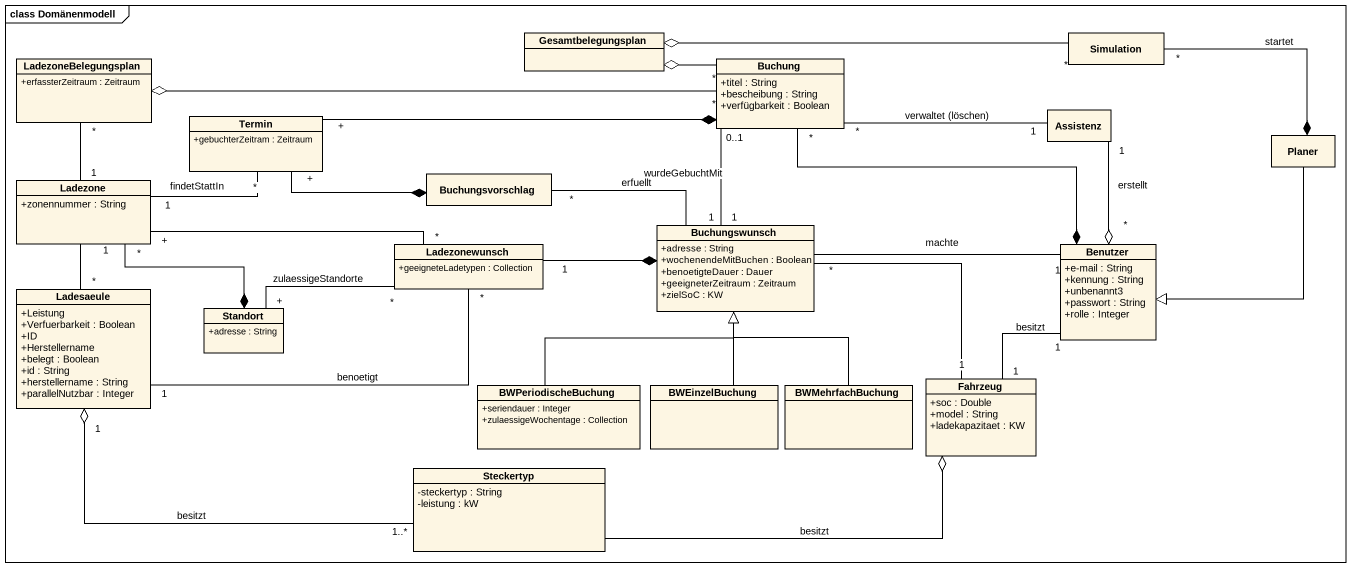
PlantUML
@startuml
mainframe class Domänenmodell
hide circle
hide empty members
skinparam classAttributeIconSize 0
class LadezoneBelegungsplan {
  +erfassterZeitraum : Zeitraum
}
class Gesamtbelegungsplan
class Buchung {
  +titel : String
  +bescheibung : String
  +verfügbarkeit : Boolean
}
class Simulation
class Termin {
  +gebuchterZeitram : Zeitraum
}
class Assistenz
class Planer
class Ladezone {
  +zonennummer : String
}
class Buchungsvorschlag
class Ladezonewunsch {
  +geeigneteLadetypen : Collection
}
class Buchungswunsch {
  +adresse : String
  +wochenendeMitBuchen : Boolean
  +benoetigteDauer : Dauer
  +geeigneterZeitraum : Zeitraum
  +zielSoC : KW
}
class Benutzer {
  +e-mail : String
  +kennung : String
  +unbenannt3
  +passwort : String
  +rolle : Integer
}
class Ladesaeule {
  +Leistung
  +Verfuerbarkeit : Boolean
  +ID
  +Herstellername
  +belegt : Boolean
  +id : String
  +herstellername : String
  +parallelNutzbar : Integer
}
class Standort {
  +adresse : String
}
class BWPeriodischeBuchung {
  +seriendauer : Integer
  +zulaessigeWochentage : Collection
}
class BWEinzelBuchung
class BWMehrfachBuchung
class Fahrzeug {
  +soc : Double
  +model : String
  +ladekapazitaet : KW
}
class Steckertyp {
  -steckertyp : String
  -leistung : kW
}
LadezoneBelegungsplan o-right- "*" Buchung
LadezoneBelegungsplan "*" -- "1" Ladezone
Gesamtbelegungsplan o-right- "*" Buchung
Gesamtbelegungsplan o-right- "*" Simulation
Buchung *-left- "+" Termin
Buchung "*" -right- "1" Assistenz : verwaltet (löschen)
Buchung "0..1" -- "1" Buchungswunsch : wurdeGebuchtMit
Termin "*" -left- "1" Ladezone : findetStattIn
Planer *-left- "*" Simulation : startet
Planer --|> Benutzer
Ladezone "+" -right- "*" Ladezonewunsch
Ladezone "1" -- "*" Ladesaeule
Buchungsvorschlag *-left- "+" Termin
Buchungsvorschlag "*" -right- "1" Buchungswunsch : erfuellt
Ladezonewunsch "*" -left- "1" Ladesaeule : benoetigt
Buchungswunsch *-left- "1" Ladezonewunsch
Buchungswunsch "*" -right- "1" Benutzer : machte
Buchungswunsch -- "1" Fahrzeug
Benutzer *-up- "*" Buchung
Benutzer "*" o-up- "1" Assistenz : erstellt
Benutzer "1" -- "1" Fahrzeug : besitzt
Ladesaeule "1" o-right- "1..*" Steckertyp : besitzt
Standort *-up- "*" Ladezone
Standort "+" -right- "*" Ladezonewunsch : zulaessigeStandorte
BWPeriodischeBuchung -up-|> Buchungswunsch
BWEinzelBuchung -up-|> Buchungswunsch
BWMehrfachBuchung -up-|> Buchungswunsch
Fahrzeug o-left- Steckertyp : besitzt
@enduml
